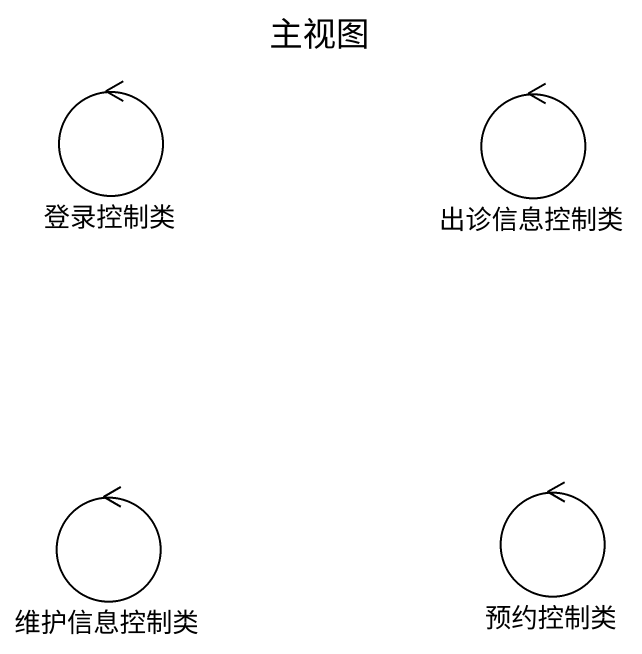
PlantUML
@startuml
title 主视图
control 登录控制类
control 出诊信息控制类
control 维护信息控制类
control 预约控制类
@enduml
